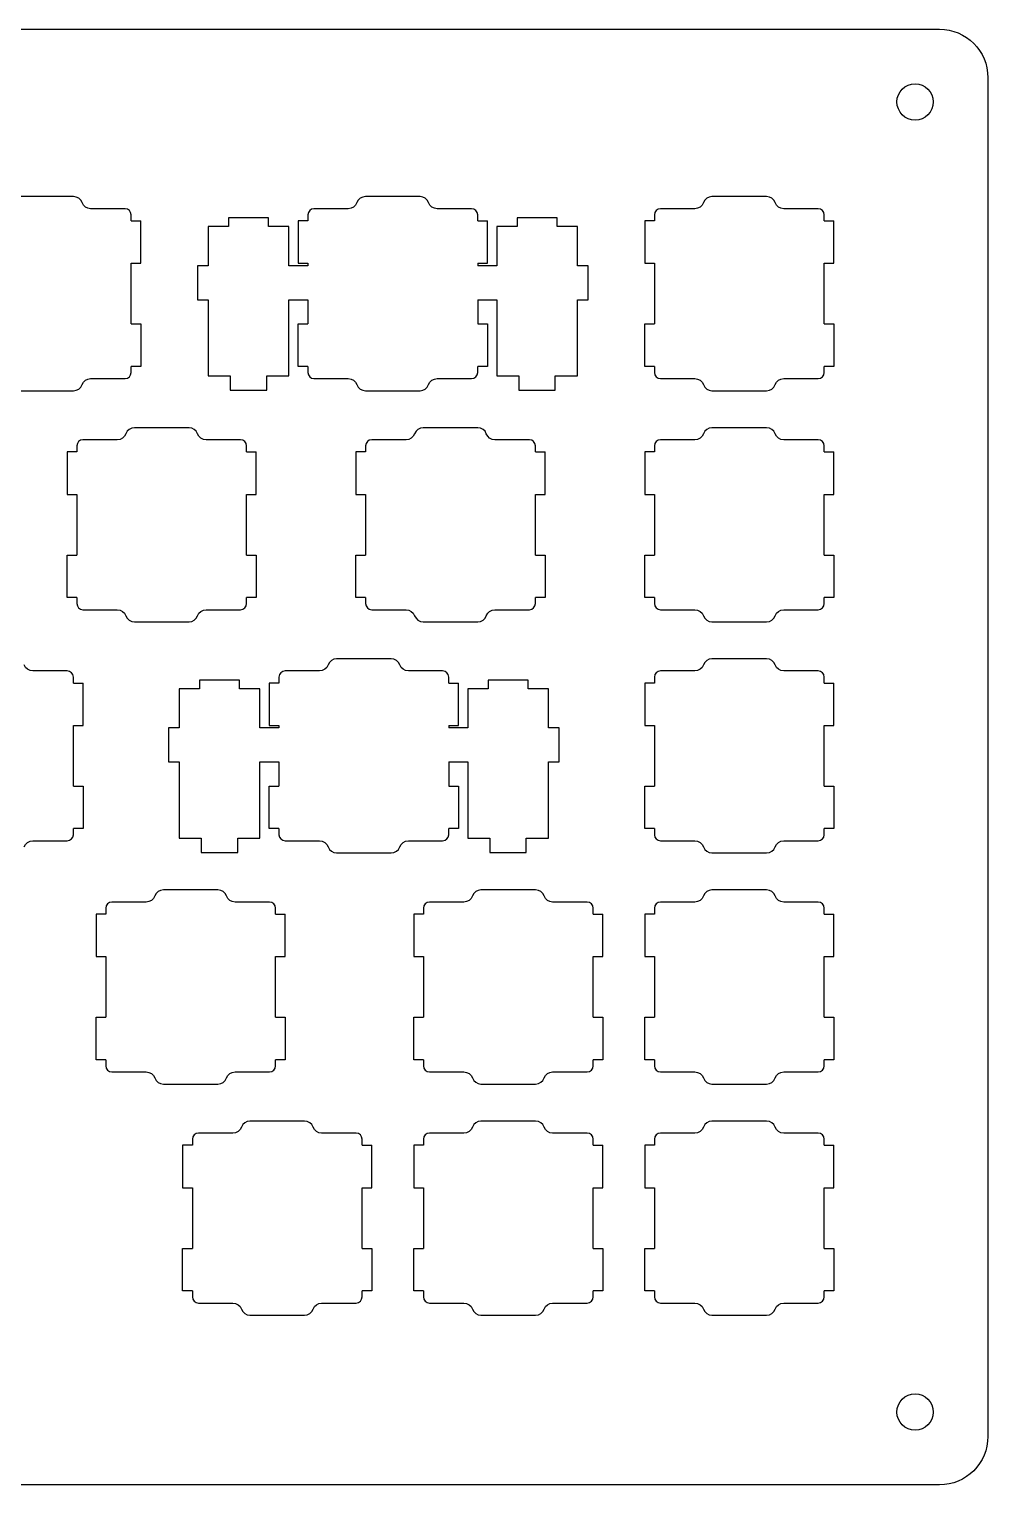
# Model space of a CAD drawing. Header units: millimetres. Extents: x 10 to 990, y 68 to 480.
# Drawn here: x 343.4 to 422.5, y 230 to 350 of the extents above; entities that cross this region are included whole.
import ezdxf

# ---------------------------------------------------------------- set-up
doc = ezdxf.new("R2010")
doc.units = ezdxf.units.MM
doc.header["$MEASUREMENT"] = 0

msp = doc.modelspace()

# ---------------------------------------------------------------- linework, layer by layer
for p, q in [((224.24, 350), (418.48, 350)), ((422.48, 346), (422.48, 234.01)), ((347.08, 336.2), (342.58, 336.2)), ((375.66, 336.2), (371.16, 336.2)), ((404.23, 336.2), (399.73, 336.2)), ((351.33, 335.2), (348.49, 335.2)), ((369.74, 335.2), (366.91, 335.2)), ((379.91, 335.2), (377.07, 335.2)), ((398.32, 335.2), (395.48, 335.2)), ((408.48, 335.2), (405.64, 335.2)), ((351.83, 334.2), (351.83, 334.7)), ((351.83, 334.2), (352.63, 334.2)), ((352.63, 330.7), (352.63, 334.2)), ((363.16, 334.44), (359.86, 334.44)), ((359.86, 334.44), (359.86, 333.73)), ((363.16, 333.73), (363.16, 334.44)), ((366.41, 334.2), (365.61, 334.2)), ((365.61, 334.2), (365.61, 330.7)), ((366.41, 334.7), (366.41, 334.2)), ((380.41, 334.2), (380.41, 334.7)), ((380.41, 334.2), (381.21, 334.2)), ((381.21, 330.7), (381.21, 334.2)), ((386.96, 334.44), (383.66, 334.44)), ((383.66, 334.44), (383.66, 333.73)), ((386.96, 333.73), (386.96, 334.44)), ((394.98, 334.2), (394.18, 334.2)), ((394.18, 334.2), (394.18, 330.7)), ((394.98, 334.7), (394.98, 334.2)), ((408.98, 334.2), (408.98, 334.7)), ((408.98, 334.2), (409.78, 334.2)), ((409.78, 330.7), (409.78, 334.2)), ((351.83, 325.7), (351.83, 330.7)), ((351.83, 330.7), (352.63, 330.7)), ((365.61, 330.7), (366.41, 330.7)), ((366.41, 330.7), (366.41, 330.5)), ((380.41, 330.7), (381.21, 330.7)), ((380.41, 330.7), (380.41, 330.5)), ((394.18, 330.7), (394.98, 330.7)), ((394.98, 330.7), (394.98, 325.7)), ((408.98, 325.7), (408.98, 330.7)), ((408.98, 330.7), (409.78, 330.7)), ((366.41, 327.7), (366.41, 325.7)), ((380.41, 327.7), (380.41, 325.7)), ((351.83, 325.7), (352.63, 325.7)), ((352.63, 325.7), (352.63, 322.2)), ((365.61, 322.2), (365.61, 325.7)), ((365.61, 325.7), (366.41, 325.7)), ((380.41, 325.7), (381.21, 325.7)), ((381.21, 325.7), (381.21, 322.2)), ((394.18, 322.2), (394.18, 325.7)), ((394.18, 325.7), (394.98, 325.7)), ((408.98, 325.7), (409.78, 325.7)), ((409.78, 325.7), (409.78, 322.2)), ((351.83, 321.7), (351.83, 322.2)), ((352.63, 322.2), (351.83, 322.2)), ((366.41, 322.2), (365.61, 322.2)), ((366.41, 322.2), (366.41, 321.7)), ((380.41, 321.7), (380.41, 322.2)), ((381.21, 322.2), (380.41, 322.2)), ((394.98, 322.2), (394.18, 322.2)), ((394.98, 322.2), (394.98, 321.7)), ((408.98, 321.7), (408.98, 322.2)), ((409.78, 322.2), (408.98, 322.2)), ((348.49, 321.2), (351.33, 321.2)), ((366.91, 321.2), (369.74, 321.2)), ((377.07, 321.2), (379.91, 321.2)), ((395.48, 321.2), (398.32, 321.2)), ((405.64, 321.2), (408.48, 321.2)), ((342.58, 320.2), (347.08, 320.2)), ((371.16, 320.2), (375.66, 320.2)), ((399.73, 320.2), (404.23, 320.2)), ((356.61, 317.15), (352.11, 317.15)), ((380.42, 317.15), (375.92, 317.15)), ((404.23, 317.15), (399.73, 317.15)), ((347.36, 315.65), (347.36, 315.15)), ((350.69, 316.15), (347.86, 316.15)), ((360.86, 316.15), (358.02, 316.15)), ((361.35, 315.15), (361.35, 315.65)), ((371.17, 315.65), (371.17, 315.15)), ((374.5, 316.15), (371.67, 316.15)), ((384.67, 316.15), (381.83, 316.15)), ((385.17, 315.15), (385.17, 315.65)), ((394.98, 315.65), (394.98, 315.15)), ((398.32, 316.15), (395.48, 316.15)), ((408.48, 316.15), (405.64, 316.15)), ((408.98, 315.15), (408.98, 315.65)), ((347.36, 315.15), (346.56, 315.15)), ((346.56, 315.15), (346.56, 311.65)), ((361.35, 315.15), (362.15, 315.15)), ((362.15, 311.65), (362.15, 315.15)), ((371.17, 315.15), (370.37, 315.15)), ((370.37, 315.15), (370.37, 311.65)), ((385.17, 315.15), (385.97, 315.15)), ((385.97, 311.65), (385.97, 315.15)), ((394.98, 315.15), (394.18, 315.15)), ((394.18, 315.15), (394.18, 311.65)), ((408.98, 315.15), (409.78, 315.15)), ((409.78, 311.65), (409.78, 315.15)), ((346.56, 311.65), (347.36, 311.65)), ((347.36, 311.65), (347.36, 306.65)), ((361.35, 306.65), (361.35, 311.65)), ((361.35, 311.65), (362.15, 311.65)), ((370.37, 311.65), (371.17, 311.65)), ((371.17, 311.65), (371.17, 306.65)), ((385.17, 306.65), (385.17, 311.65)), ((385.17, 311.65), (385.97, 311.65)), ((394.18, 311.65), (394.98, 311.65)), ((394.98, 311.65), (394.98, 306.65)), ((408.98, 306.65), (408.98, 311.65)), ((408.98, 311.65), (409.78, 311.65)), ((346.56, 303.15), (346.56, 306.65)), ((346.56, 306.65), (347.36, 306.65)), ((361.35, 306.65), (362.15, 306.65)), ((362.15, 306.65), (362.15, 303.15)), ((370.37, 303.15), (370.37, 306.65)), ((370.37, 306.65), (371.17, 306.65)), ((385.17, 306.65), (385.97, 306.65)), ((385.97, 306.65), (385.97, 303.15)), ((394.18, 303.15), (394.18, 306.65)), ((394.18, 306.65), (394.98, 306.65)), ((408.98, 306.65), (409.78, 306.65)), ((409.78, 306.65), (409.78, 303.15)), ((347.36, 303.15), (346.56, 303.15)), ((347.36, 303.15), (347.36, 302.65)), ((361.35, 302.65), (361.35, 303.15)), ((362.15, 303.15), (361.35, 303.15)), ((371.17, 303.15), (370.37, 303.15)), ((371.17, 303.15), (371.17, 302.65)), ((385.17, 302.65), (385.17, 303.15)), ((385.97, 303.15), (385.17, 303.15)), ((394.98, 303.15), (394.18, 303.15)), ((394.98, 303.15), (394.98, 302.65)), ((408.98, 302.65), (408.98, 303.15)), ((409.78, 303.15), (408.98, 303.15)), ((347.86, 302.15), (350.69, 302.15)), ((358.02, 302.15), (360.86, 302.15)), ((371.67, 302.15), (374.5, 302.15)), ((381.83, 302.15), (384.67, 302.15)), ((395.48, 302.15), (398.32, 302.15)), ((405.64, 302.15), (408.48, 302.15)), ((352.11, 301.15), (356.61, 301.15)), ((375.92, 301.15), (380.42, 301.15)), ((399.73, 301.15), (404.23, 301.15)), ((373.27, 298.1), (368.77, 298.1)), ((404.23, 298.1), (399.73, 298.1)), ((346.57, 297.1), (343.73, 297.1)), ((347.07, 296.1), (347.07, 296.6)), ((364.02, 296.6), (364.02, 296.1)), ((367.36, 297.1), (364.52, 297.1)), ((377.52, 297.1), (374.69, 297.1)), ((378.02, 296.1), (378.02, 296.6)), ((394.98, 296.6), (394.98, 296.1)), ((398.32, 297.1), (395.48, 297.1)), ((408.48, 297.1), (405.64, 297.1)), ((408.98, 296.1), (408.98, 296.6)), ((347.07, 296.1), (347.87, 296.1)), ((347.87, 292.6), (347.87, 296.1)), ((360.77, 296.34), (357.47, 296.34)), ((357.47, 296.34), (357.47, 295.63)), ((360.77, 295.63), (360.77, 296.34)), ((364.02, 296.1), (363.22, 296.1)), ((363.22, 296.1), (363.22, 292.6)), ((378.02, 296.1), (378.82, 296.1)), ((378.82, 292.6), (378.82, 296.1)), ((384.57, 296.34), (381.27, 296.34)), ((381.27, 296.34), (381.27, 295.63)), ((384.57, 295.63), (384.57, 296.34)), ((394.98, 296.1), (394.18, 296.1)), ((394.18, 296.1), (394.18, 292.6)), ((408.98, 296.1), (409.78, 296.1)), ((409.78, 292.6), (409.78, 296.1)), ((347.07, 287.6), (347.07, 292.6)), ((347.07, 292.6), (347.87, 292.6)), ((363.22, 292.6), (364.02, 292.6)), ((364.02, 292.6), (364.02, 292.4)), ((378.02, 292.6), (378.82, 292.6)), ((378.02, 292.6), (378.02, 292.4)), ((394.18, 292.6), (394.98, 292.6)), ((394.98, 292.6), (394.98, 287.6)), ((408.98, 287.6), (408.98, 292.6)), ((408.98, 292.6), (409.78, 292.6)), ((364.02, 289.6), (364.02, 287.6)), ((378.02, 289.6), (378.02, 287.6)), ((347.07, 287.6), (347.87, 287.6)), ((347.87, 287.6), (347.87, 284.1)), ((363.22, 284.1), (363.22, 287.6)), ((363.22, 287.6), (364.02, 287.6)), ((378.02, 287.6), (378.82, 287.6)), ((378.82, 287.6), (378.82, 284.1)), ((394.18, 284.1), (394.18, 287.6)), ((394.18, 287.6), (394.98, 287.6)), ((408.98, 287.6), (409.78, 287.6)), ((409.78, 287.6), (409.78, 284.1)), ((347.07, 283.6), (347.07, 284.1)), ((347.87, 284.1), (347.07, 284.1)), ((364.02, 284.1), (363.22, 284.1)), ((364.02, 284.1), (364.02, 283.6)), ((378.02, 283.6), (378.02, 284.1)), ((378.82, 284.1), (378.02, 284.1)), ((394.98, 284.1), (394.18, 284.1)), ((394.98, 284.1), (394.98, 283.6)), ((408.98, 283.6), (408.98, 284.1)), ((409.78, 284.1), (408.98, 284.1)), ((343.73, 283.1), (346.57, 283.1)), ((364.52, 283.1), (367.36, 283.1)), ((368.77, 282.1), (373.27, 282.1)), ((374.69, 283.1), (377.52, 283.1)), ((395.48, 283.1), (398.32, 283.1)), ((399.73, 282.1), (404.23, 282.1)), ((405.64, 283.1), (408.48, 283.1)), ((358.99, 279.05), (354.49, 279.05)), ((385.18, 279.05), (380.68, 279.05)), ((404.23, 279.05), (399.73, 279.05)), ((349.74, 277.55), (349.74, 277.05)), ((353.07, 278.05), (350.24, 278.05)), ((363.24, 278.05), (360.4, 278.05)), ((363.74, 277.05), (363.74, 277.55)), ((375.93, 277.55), (375.93, 277.05)), ((379.27, 278.05), (376.43, 278.05)), ((389.43, 278.05), (386.59, 278.05)), ((389.93, 277.05), (389.93, 277.55)), ((394.98, 277.55), (394.98, 277.05)), ((398.32, 278.05), (395.48, 278.05)), ((408.48, 278.05), (405.64, 278.05)), ((408.98, 277.05), (408.98, 277.55)), ((349.74, 277.05), (348.94, 277.05)), ((348.94, 277.05), (348.94, 273.55)), ((363.74, 277.05), (364.54, 277.05)), ((364.54, 273.55), (364.54, 277.05)), ((375.93, 277.05), (375.13, 277.05)), ((375.13, 277.05), (375.13, 273.55)), ((389.93, 277.05), (390.73, 277.05)), ((390.73, 273.55), (390.73, 277.05)), ((394.98, 277.05), (394.18, 277.05)), ((394.18, 277.05), (394.18, 273.55)), ((408.98, 277.05), (409.78, 277.05)), ((409.78, 273.55), (409.78, 277.05)), ((348.94, 273.55), (349.74, 273.55)), ((349.74, 273.55), (349.74, 268.55)), ((363.74, 268.55), (363.74, 273.55)), ((363.74, 273.55), (364.54, 273.55)), ((375.13, 273.55), (375.93, 273.55)), ((375.93, 273.55), (375.93, 268.55)), ((389.93, 268.55), (389.93, 273.55)), ((389.93, 273.55), (390.73, 273.55)), ((394.18, 273.55), (394.98, 273.55)), ((394.98, 273.55), (394.98, 268.55)), ((408.98, 268.55), (408.98, 273.55)), ((408.98, 273.55), (409.78, 273.55)), ((348.94, 265.05), (348.94, 268.55)), ((348.94, 268.55), (349.74, 268.55)), ((363.74, 268.55), (364.54, 268.55)), ((364.54, 268.55), (364.54, 265.05)), ((375.13, 265.05), (375.13, 268.55)), ((375.13, 268.55), (375.93, 268.55)), ((389.93, 268.55), (390.73, 268.55)), ((390.73, 268.55), (390.73, 265.05)), ((394.18, 265.05), (394.18, 268.55)), ((394.18, 268.55), (394.98, 268.55)), ((408.98, 268.55), (409.78, 268.55)), ((409.78, 268.55), (409.78, 265.05)), ((349.74, 265.05), (348.94, 265.05)), ((349.74, 265.05), (349.74, 264.55)), ((350.24, 264.05), (353.07, 264.05)), ((360.4, 264.05), (363.24, 264.05)), ((363.74, 264.55), (363.74, 265.05)), ((364.54, 265.05), (363.74, 265.05)), ((375.93, 265.05), (375.13, 265.05)), ((375.93, 265.05), (375.93, 264.55)), ((376.43, 264.05), (379.27, 264.05)), ((386.59, 264.05), (389.43, 264.05)), ((389.93, 264.55), (389.93, 265.05)), ((390.73, 265.05), (389.93, 265.05)), ((394.98, 265.05), (394.18, 265.05)), ((394.98, 265.05), (394.98, 264.55)), ((395.48, 264.05), (398.32, 264.05)), ((405.64, 264.05), (408.48, 264.05)), ((408.98, 264.55), (408.98, 265.05)), ((409.78, 265.05), (408.98, 265.05)), ((354.49, 263.05), (358.99, 263.05)), ((380.68, 263.05), (385.18, 263.05)), ((399.73, 263.05), (404.23, 263.05)), ((366.13, 260), (361.63, 260)), ((385.18, 260), (380.68, 260)), ((404.23, 260), (399.73, 260)), ((356.88, 258), (356.08, 258)), ((356.08, 258), (356.08, 254.5)), ((356.88, 258.5), (356.88, 258)), ((360.22, 259), (357.38, 259)), ((370.38, 259), (367.54, 259)), ((370.88, 258), (370.88, 258.5)), ((370.88, 258), (371.68, 258)), ((371.68, 254.5), (371.68, 258)), ((375.93, 258), (375.13, 258)), ((375.13, 258), (375.13, 254.5)), ((375.93, 258.5), (375.93, 258)), ((379.27, 259), (376.43, 259)), ((389.43, 259), (386.59, 259)), ((389.93, 258), (389.93, 258.5)), ((389.93, 258), (390.73, 258)), ((390.73, 254.5), (390.73, 258)), ((394.98, 258), (394.18, 258)), ((394.18, 258), (394.18, 254.5)), ((394.98, 258.5), (394.98, 258)), ((398.32, 259), (395.48, 259)), ((408.48, 259), (405.64, 259)), ((408.98, 258), (408.98, 258.5)), ((408.98, 258), (409.78, 258)), ((409.78, 254.5), (409.78, 258)), ((356.08, 254.5), (356.88, 254.5)), ((356.88, 254.5), (356.88, 249.5)), ((370.88, 249.5), (370.88, 254.5)), ((370.88, 254.5), (371.68, 254.5)), ((375.13, 254.5), (375.93, 254.5)), ((375.93, 254.5), (375.93, 249.5)), ((389.93, 249.5), (389.93, 254.5)), ((389.93, 254.5), (390.73, 254.5)), ((394.18, 254.5), (394.98, 254.5)), ((394.98, 254.5), (394.98, 249.5)), ((408.98, 249.5), (408.98, 254.5)), ((408.98, 254.5), (409.78, 254.5)), ((356.08, 246), (356.08, 249.5)), ((356.08, 249.5), (356.88, 249.5)), ((370.88, 249.5), (371.68, 249.5)), ((371.68, 249.5), (371.68, 246)), ((375.13, 246), (375.13, 249.5)), ((375.13, 249.5), (375.93, 249.5)), ((389.93, 249.5), (390.73, 249.5)), ((390.73, 249.5), (390.73, 246)), ((394.18, 246), (394.18, 249.5)), ((394.18, 249.5), (394.98, 249.5)), ((408.98, 249.5), (409.78, 249.5)), ((409.78, 249.5), (409.78, 246)), ((356.88, 246), (356.08, 246)), ((356.88, 246), (356.88, 245.5)), ((370.88, 245.5), (370.88, 246)), ((371.68, 246), (370.88, 246)), ((375.93, 246), (375.13, 246)), ((375.93, 246), (375.93, 245.5)), ((389.93, 245.5), (389.93, 246)), ((390.73, 246), (389.93, 246)), ((394.98, 246), (394.18, 246)), ((394.98, 246), (394.98, 245.5)), ((408.98, 245.5), (408.98, 246)), ((409.78, 246), (408.98, 246)), ((357.38, 245), (360.22, 245)), ((367.54, 245), (370.38, 245)), ((376.43, 245), (379.27, 245)), ((386.59, 245), (389.43, 245)), ((395.48, 245), (398.32, 245)), ((405.64, 245), (408.48, 245)), ((361.63, 244), (366.13, 244)), ((380.68, 244), (385.18, 244)), ((399.73, 244), (404.23, 244)), ((418.48, 230.01), (14.01, 230.01))]:
    msp.add_line(p, q)
for points in [[(359.86, 333.73), (358.18, 333.73), (358.18, 330.5), (357.31, 330.5), (357.31, 327.7), (358.18, 327.7), (358.18, 321.43), (360.01, 321.43), (360.01, 320.23), (363.01, 320.23), (363.01, 321.43), (364.83, 321.43), (364.83, 327.7), (366.41, 327.7)], [(366.41, 330.5), (364.83, 330.5), (364.83, 333.73), (363.16, 333.73)], [(380.41, 327.7), (381.98, 327.7), (381.98, 321.43), (383.81, 321.43), (383.81, 320.23), (386.81, 320.23), (386.81, 321.43), (388.63, 321.43), (388.63, 327.7), (389.51, 327.7), (389.51, 330.5), (388.63, 330.5), (388.63, 333.73), (386.96, 333.73)], [(383.66, 333.73), (381.98, 333.73), (381.98, 330.5), (380.41, 330.5)], [(357.47, 295.63), (355.8, 295.63), (355.8, 292.4), (354.92, 292.4), (354.92, 289.6), (355.8, 289.6), (355.8, 283.33), (357.62, 283.33), (357.62, 282.13), (360.62, 282.13), (360.62, 283.33), (362.45, 283.33), (362.45, 289.6), (364.02, 289.6)], [(364.02, 292.4), (362.45, 292.4), (362.45, 295.63), (360.77, 295.63)], [(378.02, 289.6), (379.6, 289.6), (379.6, 283.33), (381.42, 283.33), (381.42, 282.13), (384.42, 282.13), (384.42, 283.33), (386.25, 283.33), (386.25, 289.6), (387.12, 289.6), (387.12, 292.4), (386.25, 292.4), (386.25, 295.63), (384.57, 295.63)], [(381.27, 295.63), (379.6, 295.63), (379.6, 292.4), (378.02, 292.4)]]:
    msp.add_lwpolyline(points)
for points in [[(418.48, 350), (420.69, 350), (422.48, 348.21), (422.48, 346)], [(347.79, 335.7), (347.68, 336), (347.4, 336.2), (347.08, 336.2)], [(371.16, 336.2), (370.84, 336.2), (370.55, 336), (370.45, 335.7)], [(376.36, 335.7), (376.26, 336), (375.97, 336.2), (375.66, 336.2)], [(399.73, 336.2), (399.41, 336.2), (399.13, 336), (399.02, 335.7)], [(404.94, 335.7), (404.83, 336), (404.55, 336.2), (404.23, 336.2)], [(348.49, 335.2), (348.18, 335.2), (347.89, 335.4), (347.79, 335.7)], [(351.83, 334.7), (351.83, 334.98), (351.61, 335.2), (351.33, 335.2)], [(366.91, 335.2), (366.63, 335.2), (366.41, 334.98), (366.41, 334.7)], [(370.45, 335.7), (370.34, 335.4), (370.06, 335.2), (369.74, 335.2)], [(377.07, 335.2), (376.75, 335.2), (376.47, 335.4), (376.36, 335.7)], [(380.41, 334.7), (380.41, 334.98), (380.18, 335.2), (379.91, 335.2)], [(395.48, 335.2), (395.2, 335.2), (394.98, 334.98), (394.98, 334.7)], [(399.02, 335.7), (398.92, 335.4), (398.63, 335.2), (398.32, 335.2)], [(405.64, 335.2), (405.33, 335.2), (405.04, 335.4), (404.94, 335.7)], [(408.98, 334.7), (408.98, 334.98), (408.76, 335.2), (408.48, 335.2)], [(351.33, 321.2), (351.61, 321.2), (351.83, 321.43), (351.83, 321.7)], [(366.41, 321.7), (366.41, 321.43), (366.63, 321.2), (366.91, 321.2)], [(379.91, 321.2), (380.18, 321.2), (380.41, 321.43), (380.41, 321.7)], [(394.98, 321.7), (394.98, 321.43), (395.2, 321.2), (395.48, 321.2)], [(408.48, 321.2), (408.76, 321.2), (408.98, 321.43), (408.98, 321.7)], [(347.08, 320.2), (347.4, 320.2), (347.68, 320.4), (347.79, 320.7)], [(347.79, 320.7), (347.89, 321), (348.18, 321.2), (348.49, 321.2)], [(369.74, 321.2), (370.06, 321.2), (370.34, 321), (370.45, 320.7)], [(370.45, 320.7), (370.55, 320.4), (370.84, 320.2), (371.16, 320.2)], [(375.66, 320.2), (375.97, 320.2), (376.26, 320.4), (376.36, 320.7)], [(376.36, 320.7), (376.47, 321), (376.75, 321.2), (377.07, 321.2)], [(398.32, 321.2), (398.63, 321.2), (398.92, 321), (399.02, 320.7)], [(399.02, 320.7), (399.13, 320.4), (399.41, 320.2), (399.73, 320.2)], [(404.23, 320.2), (404.55, 320.2), (404.83, 320.4), (404.94, 320.7)], [(404.94, 320.7), (405.04, 321), (405.33, 321.2), (405.64, 321.2)], [(352.11, 317.15), (351.79, 317.15), (351.5, 316.95), (351.4, 316.65)], [(357.31, 316.65), (357.21, 316.95), (356.92, 317.15), (356.61, 317.15)], [(375.92, 317.15), (375.6, 317.15), (375.32, 316.95), (375.21, 316.65)], [(381.12, 316.65), (381.02, 316.95), (380.74, 317.15), (380.42, 317.15)], [(399.73, 317.15), (399.41, 317.15), (399.13, 316.95), (399.02, 316.65)], [(404.94, 316.65), (404.83, 316.95), (404.55, 317.15), (404.23, 317.15)], [(347.86, 316.15), (347.58, 316.15), (347.36, 315.93), (347.36, 315.65)], [(351.4, 316.65), (351.29, 316.35), (351.01, 316.15), (350.69, 316.15)], [(358.02, 316.15), (357.7, 316.15), (357.42, 316.35), (357.31, 316.65)], [(361.35, 315.65), (361.35, 315.93), (361.13, 316.15), (360.86, 316.15)], [(371.67, 316.15), (371.39, 316.15), (371.17, 315.93), (371.17, 315.65)], [(375.21, 316.65), (375.1, 316.35), (374.82, 316.15), (374.5, 316.15)], [(381.83, 316.15), (381.51, 316.15), (381.23, 316.35), (381.12, 316.65)], [(385.17, 315.65), (385.17, 315.93), (384.94, 316.15), (384.67, 316.15)], [(395.48, 316.15), (395.2, 316.15), (394.98, 315.93), (394.98, 315.65)], [(399.02, 316.65), (398.92, 316.35), (398.63, 316.15), (398.32, 316.15)], [(405.64, 316.15), (405.33, 316.15), (405.04, 316.35), (404.94, 316.65)], [(408.98, 315.65), (408.98, 315.93), (408.76, 316.15), (408.48, 316.15)], [(347.36, 302.65), (347.36, 302.38), (347.58, 302.15), (347.86, 302.15)], [(360.86, 302.15), (361.13, 302.15), (361.35, 302.38), (361.35, 302.65)], [(371.17, 302.65), (371.17, 302.38), (371.39, 302.15), (371.67, 302.15)], [(384.67, 302.15), (384.94, 302.15), (385.17, 302.38), (385.17, 302.65)], [(394.98, 302.65), (394.98, 302.38), (395.2, 302.15), (395.48, 302.15)], [(408.48, 302.15), (408.76, 302.15), (408.98, 302.38), (408.98, 302.65)], [(350.69, 302.15), (351.01, 302.15), (351.29, 301.95), (351.4, 301.65)], [(351.4, 301.65), (351.5, 301.35), (351.79, 301.15), (352.11, 301.15)], [(356.61, 301.15), (356.92, 301.15), (357.21, 301.35), (357.31, 301.65)], [(357.31, 301.65), (357.42, 301.95), (357.7, 302.15), (358.02, 302.15)], [(374.5, 302.15), (374.82, 302.15), (375.1, 301.95), (375.21, 301.65)], [(375.21, 301.65), (375.32, 301.35), (375.6, 301.15), (375.92, 301.15)], [(380.42, 301.15), (380.74, 301.15), (381.02, 301.35), (381.12, 301.65)], [(381.12, 301.65), (381.23, 301.95), (381.51, 302.15), (381.83, 302.15)], [(398.32, 302.15), (398.63, 302.15), (398.92, 301.95), (399.02, 301.65)], [(399.02, 301.65), (399.13, 301.35), (399.41, 301.15), (399.73, 301.15)], [(404.23, 301.15), (404.55, 301.15), (404.83, 301.35), (404.94, 301.65)], [(404.94, 301.65), (405.04, 301.95), (405.33, 302.15), (405.64, 302.15)], [(343.73, 297.1), (343.41, 297.1), (343.13, 297.3), (343.02, 297.6)], [(368.07, 297.6), (367.96, 297.3), (367.68, 297.1), (367.36, 297.1)], [(368.77, 298.1), (368.46, 298.1), (368.17, 297.9), (368.07, 297.6)], [(373.98, 297.6), (373.88, 297.9), (373.59, 298.1), (373.27, 298.1)], [(374.69, 297.1), (374.37, 297.1), (374.09, 297.3), (373.98, 297.6)], [(399.02, 297.6), (398.92, 297.3), (398.63, 297.1), (398.32, 297.1)], [(399.73, 298.1), (399.41, 298.1), (399.13, 297.9), (399.02, 297.6)], [(404.94, 297.6), (404.83, 297.9), (404.55, 298.1), (404.23, 298.1)], [(405.64, 297.1), (405.33, 297.1), (405.04, 297.3), (404.94, 297.6)], [(347.07, 296.6), (347.07, 296.88), (346.84, 297.1), (346.57, 297.1)], [(364.52, 297.1), (364.25, 297.1), (364.02, 296.88), (364.02, 296.6)], [(378.02, 296.6), (378.02, 296.88), (377.8, 297.1), (377.52, 297.1)], [(395.48, 297.1), (395.2, 297.1), (394.98, 296.88), (394.98, 296.6)], [(408.98, 296.6), (408.98, 296.88), (408.76, 297.1), (408.48, 297.1)], [(346.57, 283.1), (346.84, 283.1), (347.07, 283.33), (347.07, 283.6)], [(364.02, 283.6), (364.02, 283.33), (364.25, 283.1), (364.52, 283.1)], [(377.52, 283.1), (377.8, 283.1), (378.02, 283.33), (378.02, 283.6)], [(394.98, 283.6), (394.98, 283.33), (395.2, 283.1), (395.48, 283.1)], [(408.48, 283.1), (408.76, 283.1), (408.98, 283.33), (408.98, 283.6)], [(343.02, 282.6), (343.13, 282.9), (343.41, 283.1), (343.73, 283.1)], [(367.36, 283.1), (367.68, 283.1), (367.96, 282.9), (368.07, 282.6)], [(368.07, 282.6), (368.17, 282.3), (368.46, 282.1), (368.77, 282.1)], [(373.27, 282.1), (373.59, 282.1), (373.88, 282.3), (373.98, 282.6)], [(373.98, 282.6), (374.09, 282.9), (374.37, 283.1), (374.69, 283.1)], [(398.32, 283.1), (398.63, 283.1), (398.92, 282.9), (399.02, 282.6)], [(399.02, 282.6), (399.13, 282.3), (399.41, 282.1), (399.73, 282.1)], [(404.23, 282.1), (404.55, 282.1), (404.83, 282.3), (404.94, 282.6)], [(404.94, 282.6), (405.04, 282.9), (405.33, 283.1), (405.64, 283.1)], [(353.78, 278.55), (353.67, 278.25), (353.39, 278.05), (353.07, 278.05)], [(354.49, 279.05), (354.17, 279.05), (353.89, 278.85), (353.78, 278.55)], [(359.69, 278.55), (359.59, 278.85), (359.3, 279.05), (358.99, 279.05)], [(360.4, 278.05), (360.08, 278.05), (359.8, 278.25), (359.69, 278.55)], [(379.97, 278.55), (379.87, 278.26), (379.58, 278.05), (379.27, 278.05)], [(380.68, 279.05), (380.36, 279.05), (380.08, 278.85), (379.97, 278.55)], [(385.89, 278.55), (385.78, 278.85), (385.5, 279.05), (385.18, 279.05)], [(386.59, 278.05), (386.28, 278.05), (385.99, 278.26), (385.89, 278.55)], [(399.02, 278.55), (398.92, 278.25), (398.63, 278.05), (398.32, 278.05)], [(399.73, 279.05), (399.41, 279.05), (399.13, 278.85), (399.02, 278.55)], [(404.94, 278.55), (404.83, 278.85), (404.55, 279.05), (404.23, 279.05)], [(405.64, 278.05), (405.33, 278.05), (405.04, 278.25), (404.94, 278.55)], [(350.24, 278.05), (349.96, 278.05), (349.74, 277.83), (349.74, 277.55)], [(363.74, 277.55), (363.74, 277.83), (363.51, 278.05), (363.24, 278.05)], [(376.43, 278.05), (376.15, 278.05), (375.93, 277.83), (375.93, 277.55)], [(389.93, 277.55), (389.93, 277.83), (389.71, 278.05), (389.43, 278.05)], [(395.48, 278.05), (395.2, 278.05), (394.98, 277.83), (394.98, 277.55)], [(408.98, 277.55), (408.98, 277.83), (408.76, 278.05), (408.48, 278.05)], [(349.74, 264.55), (349.74, 264.28), (349.96, 264.05), (350.24, 264.05)], [(353.07, 264.05), (353.39, 264.05), (353.67, 263.85), (353.78, 263.55)], [(359.69, 263.55), (359.8, 263.85), (360.08, 264.05), (360.4, 264.05)], [(363.24, 264.05), (363.51, 264.05), (363.74, 264.28), (363.74, 264.55)], [(375.93, 264.55), (375.93, 264.28), (376.15, 264.05), (376.43, 264.05)], [(379.27, 264.05), (379.58, 264.05), (379.87, 263.85), (379.97, 263.55)], [(385.89, 263.55), (385.99, 263.85), (386.28, 264.05), (386.59, 264.05)], [(389.43, 264.05), (389.71, 264.05), (389.93, 264.28), (389.93, 264.55)], [(394.98, 264.55), (394.98, 264.28), (395.2, 264.05), (395.48, 264.05)], [(398.32, 264.05), (398.63, 264.05), (398.92, 263.85), (399.02, 263.55)], [(404.94, 263.55), (405.04, 263.85), (405.33, 264.05), (405.64, 264.05)], [(408.48, 264.05), (408.76, 264.05), (408.98, 264.28), (408.98, 264.55)], [(353.78, 263.55), (353.89, 263.25), (354.17, 263.05), (354.49, 263.05)], [(358.99, 263.05), (359.3, 263.05), (359.59, 263.25), (359.69, 263.55)], [(379.97, 263.55), (380.08, 263.26), (380.36, 263.05), (380.68, 263.05)], [(385.18, 263.05), (385.5, 263.05), (385.78, 263.26), (385.89, 263.55)], [(399.02, 263.55), (399.13, 263.25), (399.41, 263.05), (399.73, 263.05)], [(404.23, 263.05), (404.55, 263.05), (404.83, 263.25), (404.94, 263.55)], [(360.92, 259.5), (360.82, 259.21), (360.53, 259), (360.22, 259)], [(361.63, 260), (361.31, 260), (361.03, 259.8), (360.92, 259.5)], [(366.84, 259.5), (366.73, 259.8), (366.45, 260), (366.13, 260)], [(367.54, 259), (367.23, 259), (366.94, 259.21), (366.84, 259.5)], [(379.97, 259.5), (379.87, 259.21), (379.58, 259), (379.27, 259)], [(380.68, 260), (380.36, 260), (380.08, 259.8), (379.97, 259.5)], [(385.89, 259.5), (385.78, 259.8), (385.5, 260), (385.18, 260)], [(386.59, 259), (386.28, 259), (385.99, 259.21), (385.89, 259.5)], [(399.02, 259.5), (398.92, 259.21), (398.63, 259), (398.32, 259)], [(399.73, 260), (399.41, 260), (399.13, 259.8), (399.02, 259.5)], [(404.94, 259.5), (404.83, 259.8), (404.55, 260), (404.23, 260)], [(405.64, 259), (405.33, 259), (405.04, 259.21), (404.94, 259.5)], [(357.38, 259), (357.1, 259), (356.88, 258.78), (356.88, 258.5)], [(370.88, 258.5), (370.88, 258.78), (370.66, 259), (370.38, 259)], [(376.43, 259), (376.15, 259), (375.93, 258.78), (375.93, 258.5)], [(389.93, 258.5), (389.93, 258.78), (389.71, 259), (389.43, 259)], [(395.48, 259), (395.2, 259), (394.98, 258.78), (394.98, 258.5)], [(408.98, 258.5), (408.98, 258.78), (408.76, 259), (408.48, 259)], [(356.88, 245.5), (356.88, 245.23), (357.1, 245), (357.38, 245)], [(360.22, 245), (360.53, 245), (360.82, 244.8), (360.92, 244.5)], [(366.84, 244.5), (366.94, 244.8), (367.23, 245), (367.54, 245)], [(370.38, 245), (370.66, 245), (370.88, 245.23), (370.88, 245.5)], [(375.93, 245.5), (375.93, 245.23), (376.15, 245), (376.43, 245)], [(379.27, 245), (379.58, 245), (379.87, 244.8), (379.97, 244.5)], [(385.89, 244.5), (385.99, 244.8), (386.28, 245), (386.59, 245)], [(389.43, 245), (389.71, 245), (389.93, 245.23), (389.93, 245.5)], [(394.98, 245.5), (394.98, 245.23), (395.2, 245), (395.48, 245)], [(398.32, 245), (398.63, 245), (398.92, 244.8), (399.02, 244.5)], [(404.94, 244.5), (405.04, 244.8), (405.33, 245), (405.64, 245)], [(408.48, 245), (408.76, 245), (408.98, 245.23), (408.98, 245.5)], [(360.92, 244.5), (361.03, 244.21), (361.31, 244), (361.63, 244)], [(366.13, 244), (366.45, 244), (366.73, 244.21), (366.84, 244.5)], [(379.97, 244.5), (380.08, 244.21), (380.36, 244), (380.68, 244)], [(385.18, 244), (385.5, 244), (385.78, 244.21), (385.89, 244.5)], [(399.02, 244.5), (399.13, 244.21), (399.41, 244), (399.73, 244)], [(404.23, 244), (404.55, 244), (404.83, 244.21), (404.94, 244.5)], [(422.48, 234.01), (422.48, 231.8), (420.69, 230.01), (418.48, 230.01)]]:
    msp.add_open_spline(points, degree=3)
for points in [[(417.98, 344), (417.98, 344.83), (417.31, 345.5), (416.48, 345.5), (415.65, 345.5), (414.98, 344.83), (414.98, 343.18), (415.65, 342.5), (416.48, 342.5), (417.31, 342.5), (417.98, 343.18), (417.98, 344)], [(417.98, 236.01), (417.98, 236.84), (417.31, 237.51), (416.48, 237.51), (415.65, 237.51), (414.98, 236.84), (414.98, 235.18), (415.65, 234.51), (416.48, 234.51), (417.31, 234.51), (417.98, 235.18), (417.98, 236.01)]]:
    msp.add_open_spline(points, degree=3, knots=[0, 0, 0, 0, 1, 1, 1, 2, 2, 3, 3, 3, 4, 4, 4, 4])

doc.saveas('drawing.dxf')
